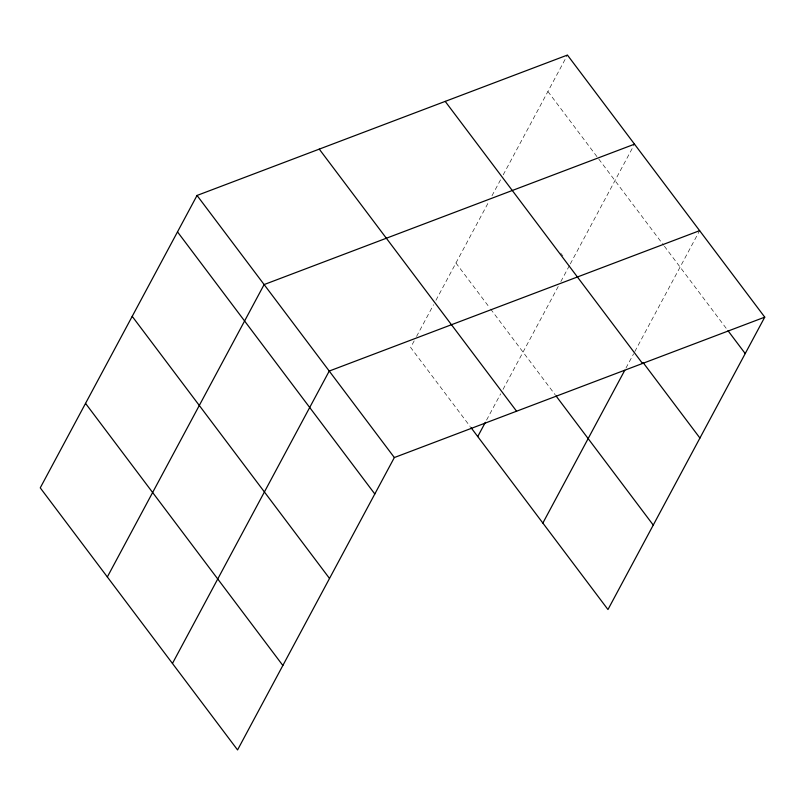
<?xml version="1.0" encoding="UTF-8"?>
<svg xmlns="http://www.w3.org/2000/svg" width="805" height="805" viewBox="0 0 805 805"><rect width="100%" height="100%" fill="white"/><g stroke="black" fill="none" stroke-linecap="round" stroke-linejoin="round"><path stroke-width="0.6" stroke-dasharray="4.03 3.02" d="M414.183 340.877L410.651 347.458L470.201 426.559M416.537 336.49L433.593 304.672M435.948 300.285L489.027 201.3M491.976 195.786L500.841 179.263M503.195 174.866L567.434 55.062M486.562 420.109L500.68 393.786M503.034 389.399L558.479 286.006M560.833 281.599L569.698 265.066M570.282 263.97L634.521 144.165M625.948 368.086L633.626 353.767M634.813 351.564L699.042 231.76M547.903 91.488L663.632 245.223M664.387 246.209L727.257 329.718M560.652 253.052L562.916 256.06M455.942 262.994L489.863 308.043M490.617 309.05L555.219 394.842"/><path stroke-width="1.21" d="M197.034 195.454L40.25 487.85L237.566 749.938L394.349 457.542L764.75 317.15L567.434 55.062L197.034 195.454L394.349 457.542M107.337 576.964L264.121 284.568L634.521 144.165M172.451 663.451L329.235 371.055L699.636 230.663M477.737 436.572L485.385 422.303M542.852 523.059L624.771 370.29M764.75 317.15L607.966 609.546L470.955 427.556M728.002 330.714L745.219 353.576M643.044 362.492L699.927 438.051M445.205 101.39L642.521 363.478M555.963 395.839L653.258 525.081M319.263 149.126L516.579 411.214M177.503 231.88L374.808 493.978M132.211 316.355L329.517 578.443M85.541 403.386L282.857 665.473"/></g></svg>
